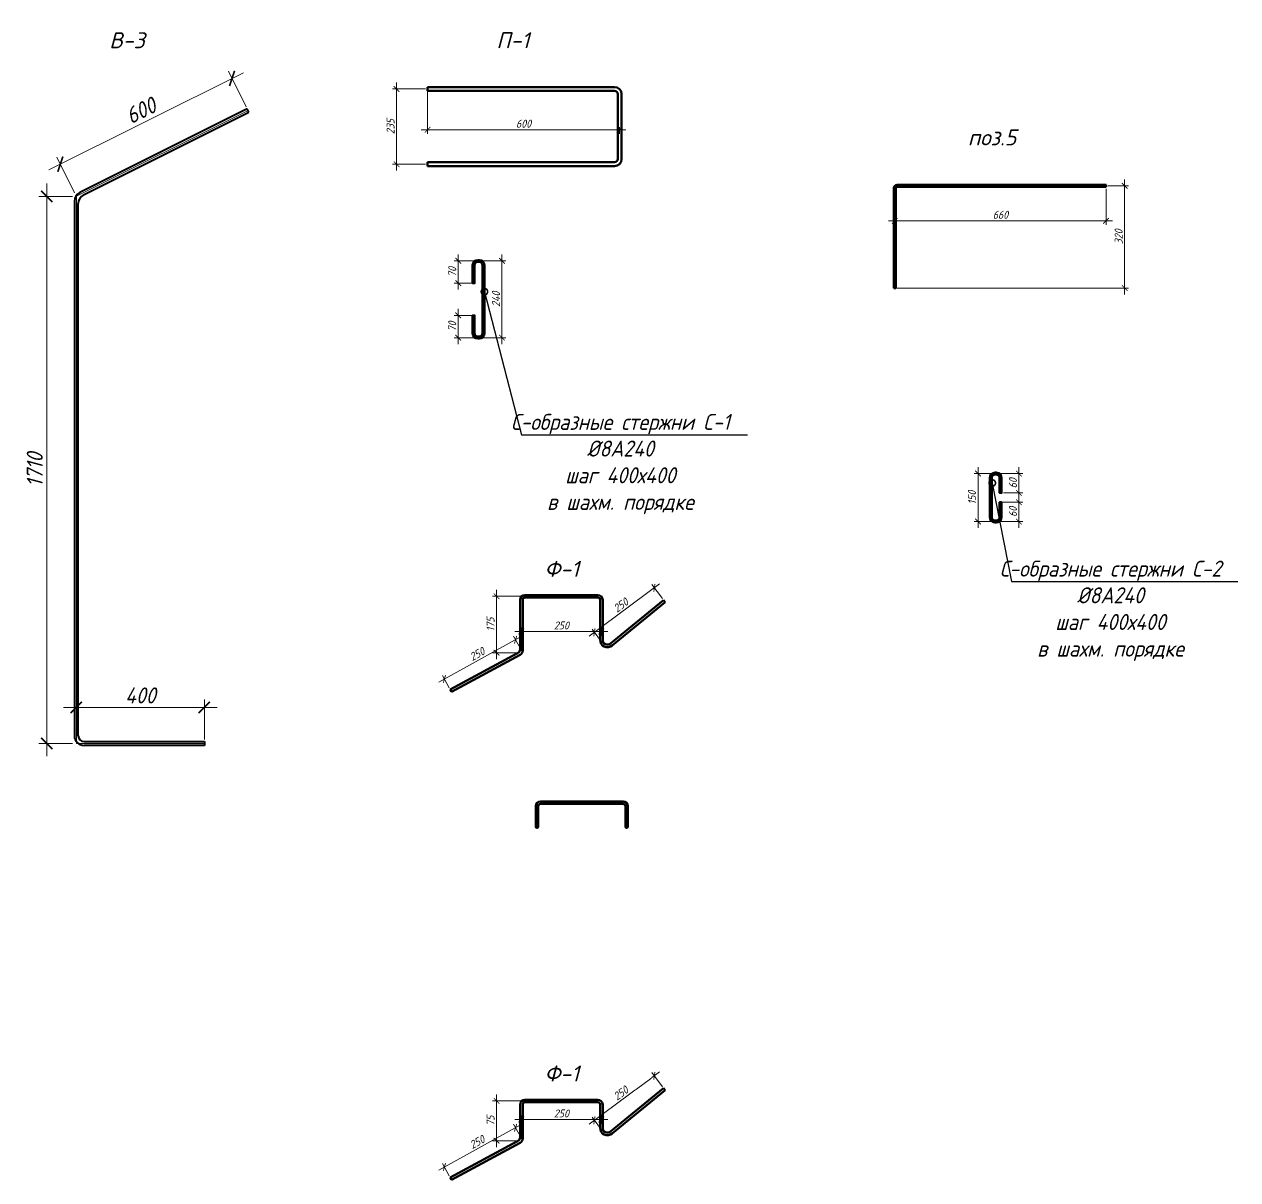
# Model space of a CAD drawing. Header units: millimetres. Extents: x 504091 to 2165846, y 135022 to 442887.
# Drawn here: x 909301 to 913093, y 244154 to 247765 of the extents above; entities that cross this region are included whole.
import ezdxf
from ezdxf import colors
from ezdxf.entities.mleader import LeaderData, LeaderLine
from ezdxf.math import Vec2, Vec3

# ---------------------------------------------------------------- set-up
doc = ezdxf.new("R2010")
doc.units = ezdxf.units.MM
doc.layers.get('Defpoints').update_dxf_attribs({"color": 255})
doc.layers.add('!Defpoints', color=255, linetype='Continuous', lineweight=5, plot=False)
for name, color, linetype, lineweight in [('Арматура 12', 26, 'Continuous', 50), ('К_Арматура 8', 134, 'Continuous', 50), ('КР_Арматура 12', 174, 'Continuous', 40), ('Размер', 7, 'Continuous', 13), ('Размеры КР', 164, 'Continuous', 9)]:
    doc.layers.add(name, color=color, linetype=linetype, lineweight=lineweight)
doc.styles.add('GOST 2.304_new', font='isocpeur.ttf', dxfattribs={"width": 0.9, "oblique": 15})
doc.dimstyles.new('SPDS 1_10', dxfattribs={"dimscale": 10, "dimtxt": 2.5, "dimasz": 1.77, "dimexe": 1.25, "dimexo": 0.625, "dimtad": 1, "dimdec": 0, "dimrnd": 0.001, "dimtxsty": 'GOST 2.304_new', "dimblk": 'ARCHTICK', "dimcen": 2.5, "dimdle": 2, "dimclrt": 256, "dimadec": 0, "dimazin": 2, "dimtfac": 0.75, "dimtdec": 0, "dimtmove": 1, "dimatfit": 3, "dimfxl": 0, "dimtolj": 1, "dimlwd": 9, "dimlwe": 9, "dimarcsym": 0})
doc.dimstyles.new('SPDS 1_20', dxfattribs={"dimscale": 20, "dimtxt": 2.5, "dimasz": 1.77, "dimexe": 1.25, "dimexo": 0.625, "dimtad": 1, "dimdec": 0, "dimrnd": 0.001, "dimtxsty": 'GOST 2.304_new', "dimblk": 'ARCHTICK', "dimcen": 2.5, "dimdle": 2, "dimclrt": 256, "dimadec": 0, "dimazin": 2, "dimtfac": 0.75, "dimtdec": 0, "dimtmove": 1, "dimatfit": 3, "dimfxl": 0, "dimtolj": 1, "dimlwd": 9, "dimlwe": 9, "dimarcsym": 0})

# ---------------------------------------------------------------- blocks, each defined once
blk = doc.blocks.new('_ArchTick')
at = {"color": 0, "linetype": 'ByBlock', "const_width": 0.15}
blk.add_lwpolyline([(-0.5, -0.5), (0.5, 0.5)], dxfattribs=at)
blk = doc.blocks.new('*D1391')
at = {"layer": 'Defpoints', "color": 0, "lineweight": 20, "transparency": 16777216}
for p in [(909949.8, 247596.1), (909999.9, 247495.7), (909463.5, 247227.5)]:
    blk.add_point(p, dxfattribs=at)
at = {"layer": 'Размеры КР', "color": 0, "lineweight": 9, "transparency": 16777216}
for p, q in [((909377.6, 247310), (909985.6, 247614)), ((909994.4, 247506.9), (909938.6, 247618.5)), ((909457.9, 247238.7), (909402.2, 247350.2))]:
    blk.add_line(p, q, dxfattribs=at)
at = {"layer": 'Размеры КР', "color": 0, "lineweight": 9, "transparency": 16777216, "xscale": 35.4, "yscale": 35.4, "zscale": 35.4}
for p, rotation in [((909949.8, 247596.1), 26.56505117707052), ((909413.4, 247327.9), 206.5650511770705)]:
    blk.add_blockref('_ArchTick', p, dxfattribs=dict(at, rotation=rotation))
at = {"layer": 'Размеры КР', "lineweight": 20, "transparency": 16777216, "insert": (909664.8, 247495.5), "char_height": 50, "attachment_point": 5, "rotation": 26.5651, "style": 'GOST 2.304_new'}
blk.add_mtext('\\A1;600', dxfattribs=at)
blk = doc.blocks.new('*D1392')
at = {"layer": 'Defpoints', "color": 0, "lineweight": 20, "transparency": 16777216}
for p in [(909863.5, 245630.2), (909463.5, 245517.5), (909863.5, 245517.5)]:
    blk.add_point(p, dxfattribs=at)
at = {"layer": 'Размеры КР', "color": 0, "lineweight": 9, "transparency": 16777216}
for p, q in [((909463.5, 245530), (909463.5, 245655.2)), ((909863.5, 245530), (909863.5, 245655.2)), ((909423.5, 245630.2), (909903.5, 245630.2))]:
    blk.add_line(p, q, dxfattribs=at)
at = {"layer": 'Размеры КР', "color": 0, "lineweight": 9, "transparency": 16777216, "xscale": 35.4, "yscale": 35.4, "zscale": 35.4, "rotation": 180}
blk.add_blockref('_ArchTick', (909463.5, 245630.2), dxfattribs=at)
at = {"layer": 'Размеры КР', "color": 0, "lineweight": 9, "transparency": 16777216, "xscale": 35.4, "yscale": 35.4, "zscale": 35.4}
blk.add_blockref('_ArchTick', (909863.5, 245630.2), dxfattribs=at)
at = {"layer": 'Размеры КР', "lineweight": 20, "transparency": 16777216, "insert": (909663.5, 245667.7), "char_height": 50, "attachment_point": 5, "style": 'GOST 2.304_new'}
blk.add_mtext('\\A1;400', dxfattribs=at)
blk = doc.blocks.new('*D1393')
at = {"layer": 'Defpoints', "color": 0, "lineweight": 20, "transparency": 16777216}
for p in [(909371, 247227.5), (909463.5, 247227.5), (909463.5, 245517.5)]:
    blk.add_point(p, dxfattribs=at)
at = {"layer": 'Размеры КР', "color": 0, "lineweight": 9, "transparency": 16777216}
for p, q in [((909371, 245477.5), (909371, 247267.5)), ((909451, 247227.5), (909346, 247227.5)), ((909451, 245517.5), (909346, 245517.5))]:
    blk.add_line(p, q, dxfattribs=at)
at = {"layer": 'Размеры КР', "color": 0, "lineweight": 9, "transparency": 16777216, "xscale": 35.4, "yscale": 35.4, "zscale": 35.4}
for p, rotation in [((909371, 247227.5), 90), ((909371, 245517.5), 270)]:
    blk.add_blockref('_ArchTick', p, dxfattribs=dict(at, rotation=rotation))
at = {"layer": 'Размеры КР', "lineweight": 20, "transparency": 16777216, "insert": (909333.5, 246372.5), "char_height": 50, "attachment_point": 5, "rotation": 90, "style": 'GOST 2.304_new'}
blk.add_mtext('\\A1;1710', dxfattribs=at)
blk = doc.blocks.new('_DotSmall')
at = {"color": 0, "linetype": 'ByBlock', "lineweight": 35, "const_width": 0.5}
blk.add_lwpolyline([(-0.0625, 0, 1), (0.0625, 0, 1)], format="xyb", close=True, dxfattribs=at)
blk = doc.blocks.new('*D1419')
at = {"layer": 'Defpoints', "color": 0, "lineweight": 20, "transparency": 16777216}
for p in [(910561, 247563.1), (911160.6, 247450.2), (911160.6, 247435.7)]:
    blk.add_point(p, dxfattribs=at)
at = {"layer": 'Размеры КР', "color": 0, "lineweight": 9, "transparency": 16777216}
for p, q in [((910561, 247556.9), (910561, 247423.2)), ((910541, 247435.7), (911180.6, 247435.7)), ((911160.6, 247443.9), (911160.6, 247423.2))]:
    blk.add_line(p, q, dxfattribs=at)
at = {"layer": 'Размеры КР', "color": 0, "lineweight": 9, "transparency": 16777216, "xscale": 17.7, "yscale": 17.7, "zscale": 17.7, "rotation": 180}
blk.add_blockref('_ArchTick', (910561, 247435.7), dxfattribs=at)
at = {"layer": 'Размеры КР', "color": 0, "lineweight": 9, "transparency": 16777216, "xscale": 17.7, "yscale": 17.7, "zscale": 17.7}
blk.add_blockref('_ArchTick', (911160.6, 247435.7), dxfattribs=at)
at = {"layer": 'Размеры КР', "lineweight": 20, "transparency": 16777216, "insert": (910860.8, 247454.5), "char_height": 25, "attachment_point": 5, "style": 'GOST 2.304_new'}
blk.add_mtext('\\A1;600', dxfattribs=at)
blk = doc.blocks.new('*D1420')
at = {"layer": 'Defpoints', "color": 0, "lineweight": 20, "transparency": 16777216}
for p in [(910464, 247563.1), (910561, 247563.1), (910561, 247328.1)]:
    blk.add_point(p, dxfattribs=at)
at = {"layer": 'Размеры КР', "color": 0, "lineweight": 9, "transparency": 16777216}
for p, q in [((910464, 247308.1), (910464, 247583.1)), ((910554.7, 247563.1), (910451.5, 247563.1)), ((910554.7, 247328.1), (910451.5, 247328.1))]:
    blk.add_line(p, q, dxfattribs=at)
at = {"layer": 'Размеры КР', "color": 0, "lineweight": 9, "transparency": 16777216, "xscale": 17.7, "yscale": 17.7, "zscale": 17.7}
for p, rotation in [((910464, 247563.1), 90), ((910464, 247328.1), 270)]:
    blk.add_blockref('_ArchTick', p, dxfattribs=dict(at, rotation=rotation))
at = {"layer": 'Размеры КР', "lineweight": 20, "transparency": 16777216, "insert": (910445.2, 247445.6), "char_height": 25, "attachment_point": 5, "rotation": 90, "style": 'GOST 2.304_new'}
blk.add_mtext('\\A1;235', dxfattribs=at)
blk = doc.blocks.new('*D1421')
at = {"layer": 'Defpoints', "color": 0, "lineweight": 20, "transparency": 16777216}
for p in [(910656.9, 247025.9), (910719.8, 247025.9), (910704.8, 246956.1)]:
    blk.add_point(p, dxfattribs=at)
at = {"layer": 'Размеры КР', "color": 0, "lineweight": 9, "transparency": 16777216}
for p, q in [((910656.9, 246936.1), (910656.9, 247045.9)), ((910713.5, 247025.9), (910644.4, 247025.9)), ((910698.6, 246956.1), (910644.4, 246956.1))]:
    blk.add_line(p, q, dxfattribs=at)
at = {"layer": 'Размеры КР', "color": 0, "lineweight": 9, "transparency": 16777216, "xscale": 17.7, "yscale": 17.7, "zscale": 17.7}
for p, rotation in [((910656.9, 247025.9), 90), ((910656.9, 246956.1), 270)]:
    blk.add_blockref('_ArchTick', p, dxfattribs=dict(at, rotation=rotation))
at = {"layer": 'Размеры КР', "lineweight": 20, "transparency": 16777216, "insert": (910638.2, 246991), "char_height": 25, "attachment_point": 5, "rotation": 90, "style": 'GOST 2.304_new'}
blk.add_mtext('\\A1;70', dxfattribs=at)
blk = doc.blocks.new('*D1422')
at = {"layer": 'Defpoints', "color": 0, "lineweight": 20, "transparency": 16777216}
for p in [(910704.8, 246855.4), (910656.7, 246785.8), (910720.1, 246785.8)]:
    blk.add_point(p, dxfattribs=at)
at = {"layer": 'Размеры КР', "color": 0, "lineweight": 9, "transparency": 16777216}
for p, q in [((910698.6, 246855.4), (910644.2, 246855.4)), ((910656.7, 246875.4), (910656.7, 246765.8)), ((910713.9, 246785.8), (910644.2, 246785.8))]:
    blk.add_line(p, q, dxfattribs=at)
at = {"layer": 'Размеры КР', "color": 0, "lineweight": 9, "transparency": 16777216, "xscale": 17.7, "yscale": 17.7, "zscale": 17.7}
for p, rotation in [((910656.7, 246855.4), 90), ((910656.7, 246785.8), 270)]:
    blk.add_blockref('_ArchTick', p, dxfattribs=dict(at, rotation=rotation))
at = {"layer": 'Размеры КР', "lineweight": 20, "transparency": 16777216, "insert": (910638, 246820.6), "char_height": 25, "attachment_point": 5, "rotation": 90, "style": 'GOST 2.304_new'}
blk.add_mtext('\\A1;70', dxfattribs=at)
blk = doc.blocks.new('*D1423')
at = {"layer": 'Defpoints', "color": 0, "lineweight": 20, "transparency": 16777216}
for p in [(910719.8, 247025.9), (910793.5, 247025.9), (910720.1, 246785.8)]:
    blk.add_point(p, dxfattribs=at)
at = {"layer": 'Размеры КР', "color": 0, "lineweight": 9, "transparency": 16777216}
for p, q in [((910793.5, 246765.8), (910793.5, 247045.9)), ((910726, 247025.9), (910806, 247025.9)), ((910726.4, 246785.8), (910806, 246785.8))]:
    blk.add_line(p, q, dxfattribs=at)
at = {"layer": 'Размеры КР', "color": 0, "lineweight": 9, "transparency": 16777216, "xscale": 17.7, "yscale": 17.7, "zscale": 17.7}
for p, rotation in [((910793.5, 247025.9), 90), ((910793.5, 246785.8), 270)]:
    blk.add_blockref('_ArchTick', p, dxfattribs=dict(at, rotation=rotation))
at = {"layer": 'Размеры КР', "lineweight": 20, "transparency": 16777216, "insert": (910774.7, 246905.8), "char_height": 25, "attachment_point": 5, "rotation": 90, "style": 'GOST 2.304_new'}
blk.add_mtext('\\A1;240', dxfattribs=at)
blk = doc.blocks.new('*D1438')
at = {"layer": 'Defpoints', "color": 0, "lineweight": 20, "transparency": 16777216}
for p in [(910776.4, 245977.8), (910898.3, 245977.8), (910854.1, 245801.3)]:
    blk.add_point(p, dxfattribs=at)
at = {"layer": 'Размеры КР', "color": 0, "lineweight": 9, "transparency": 16777216}
for p, q in [((910892, 245977.8), (910763.9, 245977.8)), ((910776.4, 245781.3), (910776.4, 245997.8)), ((910847.9, 245801.3), (910763.9, 245801.3))]:
    blk.add_line(p, q, dxfattribs=at)
at = {"layer": 'Размеры КР', "color": 0, "lineweight": 9, "transparency": 16777216, "xscale": 17.7, "yscale": 17.7, "zscale": 17.7}
for p, rotation in [((910776.4, 245977.8), 90), ((910776.4, 245801.3), 270)]:
    blk.add_blockref('_ArchTick', p, dxfattribs=dict(at, rotation=rotation))
at = {"layer": 'Размеры КР', "lineweight": 20, "transparency": 16777216, "insert": (910757.6, 245889.5), "char_height": 25, "attachment_point": 5, "rotation": 90, "style": 'GOST 2.304_new'}
blk.add_mtext('\\A1;175', dxfattribs=at)
blk = doc.blocks.new('*D1439')
at = {"layer": 'Defpoints', "color": 0, "lineweight": 20, "transparency": 16777216}
for p in [(911104.1, 245867.5), (911104.1, 245847.5), (910854.1, 245801.3)]:
    blk.add_point(p, dxfattribs=at)
at = {"layer": 'Размеры КР', "color": 0, "lineweight": 9, "transparency": 16777216}
for p, q in [((910834.1, 245867.5), (911124.1, 245867.5)), ((910854.1, 245807.5), (910854.1, 245880)), ((911104.1, 245853.7), (911104.1, 245880))]:
    blk.add_line(p, q, dxfattribs=at)
at = {"layer": 'Размеры КР', "color": 0, "lineweight": 9, "transparency": 16777216, "xscale": 17.7, "yscale": 17.7, "zscale": 17.7, "rotation": 180}
blk.add_blockref('_ArchTick', (910854.1, 245867.5), dxfattribs=at)
at = {"layer": 'Размеры КР', "color": 0, "lineweight": 9, "transparency": 16777216, "xscale": 17.7, "yscale": 17.7, "zscale": 17.7}
blk.add_blockref('_ArchTick', (911104.1, 245867.5), dxfattribs=at)
at = {"layer": 'Размеры КР', "lineweight": 20, "transparency": 16777216, "insert": (910979.1, 245886.3), "char_height": 25, "attachment_point": 5, "style": 'GOST 2.304_new'}
blk.add_mtext('\\A1;250', dxfattribs=at)
blk = doc.blocks.new('*D1440')
at = {"layer": 'Defpoints', "color": 0, "lineweight": 20, "transparency": 16777216}
for p in [(911269.6, 246004.1), (911298.6, 245965.1), (911111.2, 245826)]:
    blk.add_point(p, dxfattribs=at)
at = {"layer": 'Размеры КР', "color": 0, "lineweight": 9, "transparency": 16777216}
for p, q in [((911066.2, 245853.1), (911285.7, 246016)), ((911294.9, 245970.1), (911262.2, 246014.2)), ((911107.5, 245831), (911074.8, 245875.1))]:
    blk.add_line(p, q, dxfattribs=at)
at = {"layer": 'Размеры КР', "color": 0, "lineweight": 9, "transparency": 16777216, "xscale": 17.7, "yscale": 17.7, "zscale": 17.7}
for p, rotation in [((911269.6, 246004.1), 36.57998421352327), ((911082.2, 245865), 216.5799842135233)]:
    blk.add_blockref('_ArchTick', p, dxfattribs=dict(at, rotation=rotation))
at = {"layer": 'Размеры КР', "lineweight": 20, "transparency": 16777216, "insert": (911164.8, 245949.6), "char_height": 25, "attachment_point": 5, "rotation": 36.58, "style": 'GOST 2.304_new'}
blk.add_mtext('\\A1;250', dxfattribs=at)
blk = doc.blocks.new('*D1441')
at = {"layer": 'Defpoints', "color": 0, "lineweight": 20, "transparency": 16777216}
for p in [(910835.9, 245841.9), (910854.1, 245809), (910631.9, 245686.2)]:
    blk.add_point(p, dxfattribs=at)
at = {"layer": 'Размеры КР', "color": 0, "lineweight": 9, "transparency": 16777216}
for p, q in [((910596.2, 245709.5), (910853.4, 245851.6)), ((910851.1, 245814.5), (910829.9, 245852.9)), ((910628.9, 245691.7), (910607.7, 245730.1))]:
    blk.add_line(p, q, dxfattribs=at)
at = {"layer": 'Размеры КР', "color": 0, "lineweight": 9, "transparency": 16777216, "xscale": 17.7, "yscale": 17.7, "zscale": 17.7}
for p, rotation in [((910835.9, 245841.9), 28.9197953813977), ((910613.7, 245719.2), 208.9197953813977)]:
    blk.add_blockref('_ArchTick', p, dxfattribs=dict(at, rotation=rotation))
at = {"layer": 'Размеры КР', "lineweight": 20, "transparency": 16777216, "insert": (910715.7, 245797), "char_height": 25, "attachment_point": 5, "rotation": 28.9198, "style": 'GOST 2.304_new'}
blk.add_mtext('\\A1;250', dxfattribs=at)
blk = doc.blocks.new('*D1442')
at = {"layer": 'Defpoints', "color": 0, "lineweight": 20, "transparency": 16777216}
for p in [(912681.1, 247260.6), (912739.2, 247260.6), (912017.9, 246941)]:
    blk.add_point(p, dxfattribs=at)
at = {"layer": 'Размеры КР', "color": 0, "lineweight": 9, "transparency": 16777216}
for p, q in [((912739.2, 246921), (912739.2, 247280.6)), ((912687.3, 247260.6), (912751.7, 247260.6)), ((912024.1, 246941), (912751.7, 246941))]:
    blk.add_line(p, q, dxfattribs=at)
at = {"layer": 'Размеры КР', "color": 0, "lineweight": 9, "transparency": 16777216, "xscale": 17.7, "yscale": 17.7, "zscale": 17.7}
for p, rotation in [((912739.2, 247260.6), 90), ((912739.2, 246941), 270)]:
    blk.add_blockref('_ArchTick', p, dxfattribs=dict(at, rotation=rotation))
at = {"layer": 'Размеры КР', "lineweight": 20, "transparency": 16777216, "insert": (912720.4, 247100.8), "char_height": 25, "attachment_point": 5, "rotation": 90, "style": 'GOST 2.304_new'}
blk.add_mtext('\\A1;320', dxfattribs=at)
blk = doc.blocks.new('*D1443')
at = {"layer": 'Defpoints', "color": 0, "lineweight": 20, "transparency": 16777216}
for p in [(912681.1, 247257.6), (912681.1, 247151), (912020.9, 246941)]:
    blk.add_point(p, dxfattribs=at)
at = {"layer": 'Размеры КР', "color": 0, "lineweight": 9, "transparency": 16777216}
for p, q in [((912681.1, 247251.4), (912681.1, 247138.5)), ((912000.9, 247151), (912701.1, 247151)), ((912020.9, 246947.3), (912020.9, 247163.5))]:
    blk.add_line(p, q, dxfattribs=at)
at = {"layer": 'Размеры КР', "color": 0, "lineweight": 9, "transparency": 16777216, "xscale": 17.7, "yscale": 17.7, "zscale": 17.7, "rotation": 180}
blk.add_blockref('_ArchTick', (912020.9, 247151), dxfattribs=at)
at = {"layer": 'Размеры КР', "color": 0, "lineweight": 9, "transparency": 16777216, "xscale": 17.7, "yscale": 17.7, "zscale": 17.7}
blk.add_blockref('_ArchTick', (912681.1, 247151), dxfattribs=at)
at = {"layer": 'Размеры КР', "lineweight": 20, "transparency": 16777216, "insert": (912351, 247169.8), "char_height": 25, "attachment_point": 5, "style": 'GOST 2.304_new'}
blk.add_mtext('\\A1;660', dxfattribs=at)
blk = doc.blocks.new('*D1454')
at = {"layer": 'Defpoints', "color": 0, "lineweight": 20, "transparency": 16777216}
for p in [(912336.4, 246361), (912408.7, 246361), (912354.6, 246300.6)]:
    blk.add_point(p, dxfattribs=at)
at = {"layer": 'Размеры КР', "color": 0, "lineweight": 9, "transparency": 16777216}
for p, q in [((912342.7, 246361), (912421.2, 246361)), ((912408.7, 246280.6), (912408.7, 246381)), ((912360.8, 246300.6), (912421.2, 246300.6))]:
    blk.add_line(p, q, dxfattribs=at)
at = {"layer": 'Размеры КР', "color": 0, "lineweight": 9, "transparency": 16777216, "xscale": 17.7, "yscale": 17.7, "zscale": 17.7}
for p, rotation in [((912408.7, 246361), 90), ((912408.7, 246300.6), 270)]:
    blk.add_blockref('_ArchTick', p, dxfattribs=dict(at, rotation=rotation))
at = {"layer": 'Размеры КР', "lineweight": 20, "transparency": 16777216, "insert": (912390, 246330.8), "char_height": 25, "attachment_point": 5, "rotation": 90, "style": 'GOST 2.304_new'}
blk.add_mtext('\\A1;60', dxfattribs=at)
blk = doc.blocks.new('*D1455')
at = {"layer": 'Defpoints', "color": 0, "lineweight": 20, "transparency": 16777216}
for p in [(912351.6, 246271.5), (912336, 246211), (912408.7, 246211)]:
    blk.add_point(p, dxfattribs=at)
at = {"layer": 'Размеры КР', "color": 0, "lineweight": 9, "transparency": 16777216}
for p, q in [((912408.7, 246291.5), (912408.7, 246191)), ((912357.8, 246271.5), (912421.2, 246271.5)), ((912342.3, 246211), (912421.2, 246211))]:
    blk.add_line(p, q, dxfattribs=at)
at = {"layer": 'Размеры КР', "color": 0, "lineweight": 9, "transparency": 16777216, "xscale": 17.7, "yscale": 17.7, "zscale": 17.7}
for p, rotation in [((912408.7, 246271.5), 90), ((912408.7, 246211), 270)]:
    blk.add_blockref('_ArchTick', p, dxfattribs=dict(at, rotation=rotation))
at = {"layer": 'Размеры КР', "lineweight": 20, "transparency": 16777216, "insert": (912390, 246241.3), "char_height": 25, "attachment_point": 5, "rotation": 90, "style": 'GOST 2.304_new'}
blk.add_mtext('\\A1;60', dxfattribs=at)
blk = doc.blocks.new('*D1456')
at = {"layer": 'Defpoints', "color": 0, "lineweight": 20, "transparency": 16777216}
for p in [(912281.1, 246361), (912336.4, 246361), (912336, 246211)]:
    blk.add_point(p, dxfattribs=at)
at = {"layer": 'Размеры КР', "color": 0, "lineweight": 9, "transparency": 16777216}
for p, q in [((912330.2, 246361), (912268.6, 246361)), ((912281.1, 246191), (912281.1, 246381)), ((912329.8, 246211), (912268.6, 246211))]:
    blk.add_line(p, q, dxfattribs=at)
at = {"layer": 'Размеры КР', "color": 0, "lineweight": 9, "transparency": 16777216, "xscale": 17.7, "yscale": 17.7, "zscale": 17.7}
for p, rotation in [((912281.1, 246361), 90), ((912281.1, 246211), 270)]:
    blk.add_blockref('_ArchTick', p, dxfattribs=dict(at, rotation=rotation))
at = {"layer": 'Размеры КР', "lineweight": 20, "transparency": 16777216, "insert": (912262.3, 246286), "char_height": 25, "attachment_point": 5, "rotation": 90, "style": 'GOST 2.304_new'}
blk.add_mtext('\\A1;150', dxfattribs=at)
blk = doc.blocks.new('A$C1D3C264A')
at = {"layer": 'К_Арматура 8', "ltscale": 40}
for p, q in [((-284, 76), (-284, 12)), ((-276, 76), (-276, 12)), ((-269, 91), (-11, 91)), ((-269, 83), (-11, 83)), ((-4, 76), (-4, 12)), ((4, 76), (4, 12))]:
    blk.add_line(p, q, dxfattribs=at)
blk.add_circle((-280, 12), 4, dxfattribs=at)
for centre, radius, start, end in [((-269, 76), 15, 90, 180), ((-269, 76), 7, 90, 180), ((-11, 76), 15, 0, 90), ((-11, 76), 7, 0, 90), ((0, 12), 4, 180, 0)]:
    blk.add_arc(centre, radius, start, end, dxfattribs=at)
blk = doc.blocks.new('*D1473')
at = {"layer": 'Defpoints', "color": 0, "lineweight": 20, "transparency": 16777216}
for p in [(910776.4, 244400.7), (910898.3, 244400.7), (910854.1, 244276.1)]:
    blk.add_point(p, dxfattribs=at)
at = {"layer": 'Размеры КР', "color": 0, "lineweight": 9, "transparency": 16777216}
for p, q in [((910776.4, 244256.1), (910776.4, 244420.7)), ((910892, 244400.7), (910763.9, 244400.7)), ((910847.9, 244276.1), (910763.9, 244276.1))]:
    blk.add_line(p, q, dxfattribs=at)
at = {"layer": 'Размеры КР', "color": 0, "lineweight": 9, "transparency": 16777216, "xscale": 17.7, "yscale": 17.7, "zscale": 17.7}
for p, rotation in [((910776.4, 244400.7), 90), ((910776.4, 244276.1), 270)]:
    blk.add_blockref('_ArchTick', p, dxfattribs=dict(at, rotation=rotation))
at = {"layer": 'Размеры КР', "lineweight": 20, "transparency": 16777216, "insert": (910757.6, 244338.4), "char_height": 25, "attachment_point": 5, "rotation": 90, "style": 'GOST 2.304_new'}
blk.add_mtext('\\A1;75', dxfattribs=at)
blk = doc.blocks.new('*D1474')
at = {"layer": 'Defpoints', "color": 0, "lineweight": 20, "transparency": 16777216}
for p in [(911104.1, 244342.4), (911104.1, 244322.3), (910854.1, 244276.1)]:
    blk.add_point(p, dxfattribs=at)
at = {"layer": 'Размеры КР', "color": 0, "lineweight": 9, "transparency": 16777216}
for p, q in [((910854.1, 244282.4), (910854.1, 244354.9)), ((911104.1, 244328.6), (911104.1, 244354.9)), ((910834.1, 244342.4), (911124.1, 244342.4))]:
    blk.add_line(p, q, dxfattribs=at)
at = {"layer": 'Размеры КР', "color": 0, "lineweight": 9, "transparency": 16777216, "xscale": 17.7, "yscale": 17.7, "zscale": 17.7, "rotation": 180}
blk.add_blockref('_ArchTick', (910854.1, 244342.4), dxfattribs=at)
at = {"layer": 'Размеры КР', "color": 0, "lineweight": 9, "transparency": 16777216, "xscale": 17.7, "yscale": 17.7, "zscale": 17.7}
blk.add_blockref('_ArchTick', (911104.1, 244342.4), dxfattribs=at)
at = {"layer": 'Размеры КР', "lineweight": 20, "transparency": 16777216, "insert": (910979.1, 244361.1), "char_height": 25, "attachment_point": 5, "style": 'GOST 2.304_new'}
blk.add_mtext('\\A1;250', dxfattribs=at)
blk = doc.blocks.new('*D1475')
at = {"layer": 'Defpoints', "color": 0, "lineweight": 20, "transparency": 16777216}
for p in [(911269.6, 244479), (911298.6, 244439.9), (911111.2, 244300.8)]:
    blk.add_point(p, dxfattribs=at)
at = {"layer": 'Размеры КР', "color": 0, "lineweight": 9, "transparency": 16777216}
for p, q in [((911066.2, 244328), (911285.7, 244490.9)), ((911294.9, 244444.9), (911262.2, 244489)), ((911107.5, 244305.8), (911074.8, 244349.9))]:
    blk.add_line(p, q, dxfattribs=at)
at = {"layer": 'Размеры КР', "color": 0, "lineweight": 9, "transparency": 16777216, "xscale": 17.7, "yscale": 17.7, "zscale": 17.7}
for p, rotation in [((911269.6, 244479), 36.57998421352327), ((911082.2, 244339.9), 216.5799842135233)]:
    blk.add_blockref('_ArchTick', p, dxfattribs=dict(at, rotation=rotation))
at = {"layer": 'Размеры КР', "lineweight": 20, "transparency": 16777216, "insert": (911164.8, 244424.5), "char_height": 25, "attachment_point": 5, "rotation": 36.58, "style": 'GOST 2.304_new'}
blk.add_mtext('\\A1;250', dxfattribs=at)
blk = doc.blocks.new('*D1472')
at = {"layer": 'Defpoints', "color": 0, "lineweight": 20, "transparency": 16777216}
for p in [(910835.9, 244316.8), (910854.1, 244283.9), (910631.9, 244161.1)]:
    blk.add_point(p, dxfattribs=at)
at = {"layer": 'Размеры КР', "color": 0, "lineweight": 9, "transparency": 16777216}
for p, q in [((910596.2, 244184.3), (910853.4, 244326.4)), ((910851.1, 244289.3), (910829.9, 244327.7)), ((910628.9, 244166.6), (910607.7, 244204.9))]:
    blk.add_line(p, q, dxfattribs=at)
at = {"layer": 'Размеры КР', "color": 0, "lineweight": 9, "transparency": 16777216, "xscale": 17.7, "yscale": 17.7, "zscale": 17.7}
for p, rotation in [((910835.9, 244316.8), 28.9197953813977), ((910613.7, 244194), 208.9197953813977)]:
    blk.add_blockref('_ArchTick', p, dxfattribs=dict(at, rotation=rotation))
at = {"layer": 'Размеры КР', "lineweight": 20, "transparency": 16777216, "insert": (910715.7, 244271.8), "char_height": 25, "attachment_point": 5, "rotation": 28.9198, "style": 'GOST 2.304_new'}
blk.add_mtext('\\A1;250', dxfattribs=at)

msp = doc.modelspace()

# ---------------------------------------------------------------- linework, layer by layer
at = {"layer": '!Defpoints', "lineweight": 15, "ltscale": 100}
for p, q in [((909463.5303, 247227.5392), (909999.949, 247495.7485)), ((909463.5303, 245517.5123), (909463.5303, 247227.5392)), ((909863.5303, 245517.5123), (909463.5303, 245517.5123))]:
    msp.add_line(p, q, dxfattribs=at)
at = {"layer": 'Арматура 12', "lineweight": 53, "ltscale": 20}
for p, q in [((910560.9885, 247569.1354), (911145.1906, 247569.1354)), ((910560.9885, 247557.1354), (910560.9885, 247569.1354)), ((911145.1906, 247557.1354), (910560.9885, 247557.1354)), ((911155.0906, 247343.9677), (911155.0906, 247547.2354)), ((911167.0906, 247547.2354), (911167.0906, 247343.9677)), ((910560.9885, 247322.0677), (910560.9885, 247334.0677)), ((910560.9885, 247334.0677), (911145.1906, 247334.0677)), ((911145.1906, 247322.0677), (910560.9885, 247322.0677)), ((912681.0983, 247263.626), (912027.8847, 247263.626)), ((912681.0983, 247257.626), (912681.0983, 247263.626)), ((912017.8847, 247253.626), (912017.8847, 246941.0192)), ((912023.8847, 247251.626), (912023.8847, 246941.0192)), ((912681.0983, 247257.626), (912029.8847, 247257.626)), ((910732.6765, 246801.2621), (910732.6765, 247010.2621)), ((910738.6765, 247010.2621), (910738.6765, 246801.2621)), ((912023.8847, 246941.0192), (912017.8847, 246941.0192)), ((912317.7156, 246346.0627), (912317.7156, 246224.5627)), ((912323.7156, 246224.5627), (912323.7156, 246346.0627))]:
    msp.add_line(p, q, dxfattribs=at)
for points in [[(910738.6765, 247010.2621), (910738.6765, 247012.0182, 0.414213562), (910722.1765, 247028.5182), (910718.3312, 247028.5182, 0.414213562), (910701.8312, 247012.0182), (910701.8312, 246956.0883), (910707.8312, 246956.0883), (910707.8312, 247012.0182, -0.414213562), (910718.3312, 247022.5182), (910722.1765, 247022.5182, -0.414213562), (910732.6765, 247012.0182), (910732.6765, 247010.2621)], [(910738.6765, 246801.2621), (910738.6765, 246799.5059, -0.414213562), (910722.1765, 246783.0059), (910718.3312, 246783.0059, -0.414213562), (910701.8312, 246799.5059), (910701.8312, 246855.4358), (910707.8312, 246855.4358), (910707.8312, 246799.5059, 0.414213562), (910718.3312, 246789.0059), (910722.1765, 246789.0059, 0.414213562), (910732.6765, 246799.5059), (910732.6765, 246801.2621)], [(912317.7156, 246345.8065), (912317.7156, 246347.5627, -0.414213562), (912334.2156, 246364.0627), (912338.0609, 246364.0627, -0.414213562), (912354.5609, 246347.5627), (912354.5609, 246300.6328), (912348.5609, 246300.6328), (912348.5609, 246347.5627, 0.414213562), (912338.0609, 246358.0627), (912334.2156, 246358.0627, 0.414213562), (912323.7156, 246347.5627), (912323.7156, 246345.8065)], [(912317.7156, 246226.3188), (912317.7156, 246224.5627, 0.414213562), (912334.2156, 246208.0627), (912338.0609, 246208.0627, 0.414213562), (912354.5609, 246224.5627), (912354.5609, 246271.4926), (912348.5609, 246271.4926), (912348.5609, 246224.5627, -0.414213562), (912338.0609, 246214.0627), (912334.2156, 246214.0627, -0.414213562), (912323.7156, 246224.5627), (912323.7156, 246226.3188)]]:
    msp.add_lwpolyline(points, format="xyb", dxfattribs=at)
for centre, radius, start, end in [((911145.1906, 247547.2354), 21.9, 0, 90), ((911145.1906, 247547.2354), 9.9, 360, 90), ((911145.1906, 247343.9677), 21.9, 270, 0), ((911145.1906, 247343.9677), 9.9, 270, 0), ((912027.8847, 247253.626), 10, 90, 180), ((912029.8847, 247251.626), 6, 90, 180)]:
    msp.add_arc(centre, radius, start, end, dxfattribs=at)
at = {"layer": 'К_Арматура 8', "ltscale": 40}
for p, q in [((910865.1043, 245981.2585), (911093.1043, 245981.2585)), ((910850.1043, 245966.2585), (910850.1043, 245812.6166)), ((910858.1043, 245966.2585), (910858.1043, 245807.8364)), ((910865.1043, 245973.2585), (911093.1043, 245973.2585)), ((911100.1043, 245966.2585), (911100.1043, 245841.2751)), ((911108.1043, 245966.2585), (911108.1043, 245841.2751)), ((911132.5849, 245829.651), (911298.6217, 245965.0702)), ((911137.6412, 245823.4515), (911303.678, 245958.8707)), ((911298.6217, 245965.0702), (911303.678, 245958.8707)), ((910842.2112, 245799.4071), (910631.8817, 245686.2472)), ((910850.2112, 245794.6268), (910635.672, 245679.2021)), ((910631.8817, 245686.2472), (910635.672, 245679.2021)), ((911298.6217, 244439.9157), (911303.678, 244433.7162)), ((910850.1043, 244389.125), (910850.1043, 244287.4621)), ((910858.1043, 244389.125), (910858.1043, 244282.6818)), ((910865.1043, 244404.125), (911093.1043, 244404.125)), ((910865.1043, 244396.125), (911093.1043, 244396.125)), ((911100.1043, 244389.125), (911100.1043, 244316.1206)), ((911108.1043, 244389.125), (911108.1043, 244316.1206)), ((910842.2112, 244274.2525), (910631.8817, 244161.0927)), ((910850.2112, 244269.4723), (910635.672, 244154.0476)), ((910631.8817, 244161.0927), (910635.672, 244154.0476))]:
    msp.add_line(p, q, dxfattribs=at)
for centre, radius, start, end in [((910865.1043, 245966.2585), 15, 90, 180), ((911093.1043, 245966.2585), 15, 0, 90), ((910865.1043, 245966.2585), 7, 90, 180), ((911093.1043, 245966.2585), 7, 0, 90), ((911123.1043, 245841.2751), 23, 180, 309.2005903), ((911123.1043, 245841.2751), 15, 180, 309.2005903), ((910835.1043, 245812.6166), 15, 298.2807932, 0), ((910843.1043, 245807.8364), 15, 298.2807932, 0), ((910865.1043, 244389.125), 15, 90, 180), ((910865.1043, 244389.125), 7, 90, 180), ((911093.1043, 244389.125), 15, 0, 90), ((911093.1043, 244389.125), 7, 0, 90), ((911123.1043, 244316.1206), 23, 180, 309.2005903), ((911123.1043, 244316.1206), 15, 180, 309.2005903), ((910835.1043, 244287.4621), 15, 298.2807932, 0), ((910843.1043, 244282.6818), 15, 298.2807932, 0)]:
    msp.add_arc(centre, radius, start, end, dxfattribs=at)
at = {"layer": 'КР_Арматура 12', "ltscale": 12}
for p, q in [((909997.2657, 247501.1151), (909474.1139, 247239.5392)), ((910002.6323, 247490.382), (909997.2657, 247501.1151)), ((909486.1139, 247232.1228), (910002.6323, 247490.382)), ((909457.5303, 247212.7064), (909457.5303, 245541.5123)), ((909469.5303, 245541.5123), (909469.5303, 247205.29)), ((909487.5301, 245523.5123), (909863.5303, 245523.5123)), ((909863.5303, 245523.5123), (909863.5303, 245511.5123)), ((909863.5303, 245511.5123), (909487.5303, 245511.5123))]:
    msp.add_line(p, q, dxfattribs=at)
for centre, radius, start, end in [((909487.5303, 247212.7064), 30, 116.5650512, 180), ((909499.5303, 247205.29), 30, 116.5650512, 180), ((909487.5303, 245541.5123), 30, 180, 270), ((909487.5303, 245541.5123), 18, 180, 270)]:
    msp.add_arc(centre, radius, start, end, dxfattribs=at)

# ---------------------------------------------------------------- block references
at = {"layer": 'К_Арматура 8', "ltscale": 12, "xscale": -1}
msp.add_blockref('A$C1D3C264A', (910902.9168, 245245.4517), dxfattribs=at)

# ---------------------------------------------------------------- texts
at = {"layer": 'Размер', "ltscale": 20, "char_height": 50, "width": 511.854399, "attachment_point": 2, "style": 'GOST 2.304_new', "bg_fill": 2}
for s, insert in [('\\A1;{\\W1; В-3}', (909605.9285, 247740.2935)), ('\\A1;{\\W1;П-1}', (910827.5302, 247740.2935)), ('\\A1;{\\W1;поз.5}', (912324.9278, 247436.8039)), ('\\A1;{\\W1;Ф-1}', (910980.3797, 246088.1702)), ('\\A1;{\\W1;Ф-1}', (910980.3797, 244511.0367))]:
    msp.add_mtext(s, dxfattribs=dict(at, insert=insert))

# ---------------------------------------------------------------- dimensions: what is measured, and where the dimension line sits
at = {"layer": 'Размеры КР', "lineweight": 20}
dim = msp.add_aligned_dim(p1=(909463.5303, 247227.5392), p2=(909999.949, 247495.7485), distance=112.1916, dimstyle='SPDS 1_20', dxfattribs=at)
dim.commit()
dim.dimension.update_dxf_attribs({"geometry": '*D1391', "text_midpoint": (909664.7955, 247495.5321)})
for base, p1, p2, dimstyle, picture, middle in [((910463.974, 247563.1354), (910560.9885, 247328.0677), (910560.9885, 247563.1354), 'SPDS 1_10', '*D1420', (910445.224, 247445.6016)), ((909371.0255, 247227.5392), (909463.5303, 245517.5123), (909463.5303, 247227.5392), 'SPDS 1_20', '*D1393', (909333.5255, 246372.5258)), ((912739.1758, 247260.626), (912017.8847, 246941.0192), (912681.0983, 247260.626), 'SPDS 1_10', '*D1442', (912720.4258, 247100.8226)), ((910656.921, 247025.8576), (910704.8312, 246956.0883), (910719.794, 247025.8576), 'SPDS 1_10', '*D1421', (910638.171, 246990.973)), ((910793.4595, 247025.8576), (910720.1383, 246785.8061), (910719.794, 247025.8576), 'SPDS 1_10', '*D1423', (910774.7095, 246905.8319)), ((910656.7267, 246785.8061), (910704.8312, 246855.4358), (910720.1383, 246785.8061), 'SPDS 1_10', '*D1422', (910637.9767, 246820.621)), ((912281.0575, 246361.0035), (912336.0311, 246211.0382), (912336.4306, 246361.0035), 'SPDS 1_10', '*D1456', (912262.3075, 246286.0209)), ((912408.7465, 246361.0035), (912354.5609, 246300.6328), (912336.4306, 246361.0035), 'SPDS 1_10', '*D1454', (912389.9965, 246330.8181)), ((912408.7465, 246211.0382), (912351.5609, 246271.4926), (912336.0311, 246211.0382), 'SPDS 1_10', '*D1455', (912389.9965, 246241.2654))]:
    dim = msp.add_linear_dim(base=base, p1=p1, p2=p2, angle=90, dimstyle=dimstyle, dxfattribs=at)
    dim.commit()
    dim.dimension.update_dxf_attribs({"geometry": picture, "text_midpoint": middle})
for base, p1, p2, dimstyle, picture, middle in [((911160.5938, 247435.7342), (910560.9885, 247563.1354), (911160.5938, 247450.15), 'SPDS 1_10', '*D1419', (910860.7911, 247454.4842)), ((912681.0983, 247151.047), (912020.8847, 246941.0192), (912681.0983, 247257.626), 'SPDS 1_10', '*D1443', (912350.9915, 247169.797)), ((909863.5303, 245630.1535), (909463.5303, 245517.5123), (909863.5303, 245517.5123), 'SPDS 1_20', '*D1392', (909663.5303, 245667.6535))]:
    dim = msp.add_linear_dim(base=base, p1=p1, p2=p2, dimstyle=dimstyle, dxfattribs=at)
    dim.commit()
    dim.dimension.update_dxf_attribs({"geometry": picture, "text_midpoint": middle})
for base, p1, p2, picture, middle in [((911104.1043, 245867.5363), (910854.1043, 245801.2585), (911104.1043, 245847.4941), '*D1439', (910979.1043, 245886.2863)), ((911104.1043, 244342.3817), (910854.1043, 244276.1039), (911104.1043, 244322.3396), '*D1474', (910979.1043, 244361.1317))]:
    dim = msp.add_linear_dim(base=base, p1=p1, p2=p2, text='250', dimstyle='SPDS 1_10', dxfattribs=at)
    dim.commit()
    dim.dimension.update_dxf_attribs({"geometry": picture, "text_midpoint": middle})
for p1, p2, picture, middle in [((910631.8817, 245686.2472), (910854.1043, 245809.0209), '*D1441', (910715.7467, 245796.9504)), ((910631.8817, 244161.0927), (910854.1043, 244283.8664), '*D1472', (910715.7467, 244271.7958))]:
    dim = msp.add_aligned_dim(p1=p1, p2=p2, distance=37.5923, text='250', dimstyle='SPDS 1_10', dxfattribs=at)
    dim.commit()
    dim.dimension.update_dxf_attribs({"geometry": picture, "text_midpoint": middle})

# ---------------------------------------------------------------- leaders
at = {"layer": 'Размер', "ltscale": 20}
ml = msp.add_multileader_mtext('Standard', dxfattribs=at)
ml.set_content('\\A1;С-образные стержни С-1 %%C8А240\\Pшаг 400х400\\Pв шахм. порядке ', color=256, style='GOST 2.304_new')
ml.set_leader_properties()
ml.set_arrow_properties(name='DOTSMALL')
ml.build(insert=Vec2(0, 0))
ml.multileader.update_dxf_attribs({"text_left_attachment_type": 6, "text_right_attachment_type": 6, "arrow_head_size": 40})
ctx = ml.context
ctx.base_point, ctx.char_height, ctx.arrow_head_size, ctx.landing_gap_size, ctx.plane_origin = Vec3(910862.4, 246482.4918), 50, 40, 0, Vec3(908581.8292, 276605.1508)
ctx.left_attachment, ctx.right_attachment, ctx.text_align_type = 6, 6, 1
notes = []
notes.append((ctx, [(1, (1, 1, 0), (910854.4, 246482.4918), (1, 0), 8, [(1, [(910738.6765, 246929.4941)], 0, [])])]))
ctx.mtext.insert, ctx.mtext.rotation, ctx.mtext.width, ctx.mtext.alignment, ctx.mtext.flow_direction = Vec3(911163.3423, 246547.4918), 6.283185307, 691.770084, 2, 5
ml = msp.add_multileader_mtext('Standard', dxfattribs=at)
ml.set_content('\\A1;С-образные стержни С-2 %%C8А240\\Pшаг 400х400\\Pв шахм. порядке ', color=256, style='GOST 2.304_new')
ml.set_leader_properties()
ml.set_arrow_properties(name='DOTSMALL')
ml.build(insert=Vec2(0, 0))
ml.multileader.update_dxf_attribs({"text_left_attachment_type": 6, "text_right_attachment_type": 6, "arrow_head_size": 40})
ctx = ml.context
ctx.base_point, ctx.char_height, ctx.arrow_head_size, ctx.landing_gap_size, ctx.plane_origin = Vec3(912393.8245, 246023.9393), 50, 40, 0, Vec3(910168.755, 276007.2386)
ctx.left_attachment, ctx.right_attachment, ctx.text_align_type = 6, 6, 1
notes.append((ctx, [(1, (1, 1, 0), (912385.8245, 246023.9393), (1, 0), 8, [(1, [(912325.6023, 246331.5819)], 0, [])])]))
ctx.mtext.insert, ctx.mtext.rotation, ctx.mtext.width, ctx.mtext.alignment, ctx.mtext.flow_direction = Vec3(912694.7668, 246088.9393), 6.283185307, 691.770084, 2, 5
for ctx, leaders in notes:
    for number, flags, end, landing, length, lines in leaders:
        leader = LeaderData()
        leader.index, (leader.has_last_leader_line, leader.has_dogleg_vector, leader.attachment_direction) = number, flags
        leader.last_leader_point, leader.dogleg_vector, leader.dogleg_length = Vec3(end), Vec3(landing), length
        for number, points, colour, breaks in lines:
            line = LeaderLine()
            line.index, line.vertices, line.color, line.breaks = number, Vec3.list(points), colors.encode_raw_color(colour), breaks
            leader.lines.append(line)
        ctx.leaders.append(leader)

# ---------------------------------------------------------------- next in the draw order: linework, layer by layer
at = {"layer": 'К_Арматура 8', "ltscale": 40}
for p, q in [((911132.5849, 244304.4965), (911298.6217, 244439.9157)), ((911137.6412, 244298.297), (911303.678, 244433.7162))]:
    msp.add_line(p, q, dxfattribs=at)

# ---------------------------------------------------------------- next in the draw order: dimensions: what is measured, and where the dimension line sits
at = {"layer": 'Размеры КР', "lineweight": 20}
for p1, p2, picture, middle in [((911111.2023, 245825.9819), (911298.6217, 245965.0702), '*D1440', (911164.7593, 245949.6312)), ((911111.2023, 244300.8273), (911298.6217, 244439.9157), '*D1475', (911164.7593, 244424.4767))]:
    dim = msp.add_aligned_dim(p1=p1, p2=p2, distance=48.6266, text='250', dimstyle='SPDS 1_10', dxfattribs=at)
    dim.commit()
    dim.dimension.update_dxf_attribs({"geometry": picture, "text_midpoint": middle})
for base, p1, p2, text, picture, middle in [((910776.3675, 245977.8337), (910854.1043, 245801.2585), (910898.2982, 245977.8337), '175', '*D1438', (910757.6175, 245889.5461)), ((910776.3675, 244400.7003), (910854.1043, 244276.1039), (910898.2982, 244400.7003), '75', '*D1473', (910757.6175, 244338.4021))]:
    dim = msp.add_linear_dim(base=base, p1=p1, p2=p2, angle=90, text=text, dimstyle='SPDS 1_10', dxfattribs=at)
    dim.commit()
    dim.dimension.update_dxf_attribs({"geometry": picture, "text_midpoint": middle})

doc.saveas('drawing.dxf')
